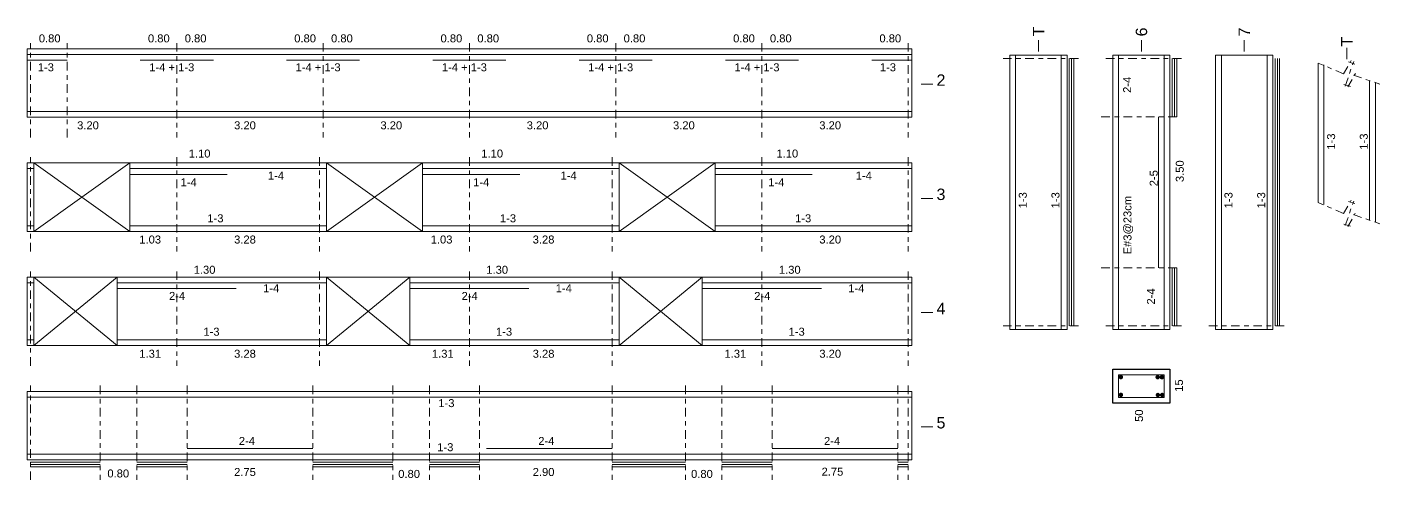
# Model space of a CAD drawing. Header units: metres. Extents: x 101 to 152, y -469 to -326.
# Drawn here: x 113.95 to 143.55, y -403.58 to -393.66 of the extents above; entities that cross this region are included whole.
import ezdxf

# ---------------------------------------------------------------- set-up
doc = ezdxf.new("R2010")
doc.units = ezdxf.units.M
doc.header["$LTSCALE"] = 5
doc.header["$MEASUREMENT"] = 0
doc.linetypes.add('CENTER2', pattern=[1.125, 0.75, -0.125, 0.125, -0.125])
for name, color, linetype, lineweight in [('A-ANNO-DIMS', 3, 'Continuous', 18), ('A-ANNO-SYMB', 3, 'Continuous', 18), ('A-ANNO-TEXT', 3, 'Continuous', 18), ('A-DETL-MBND', 3, 'Continuous', 18), ('A-DETL-MCUT', 4, 'Continuous', 25)]:
    doc.layers.add(name, color=color, linetype=linetype, lineweight=lineweight)
doc.styles.add('E-ARIAL', font='arial.ttf')

msp = doc.modelspace()

# ---------------------------------------------------------------- linework, layer by layer
at = {"layer": 'A-ANNO-DIMS', "const_width": 0.0483}
for points in [[(137.854, -401.324, -1), (137.902, -401.324, -1)], [(138.707, -401.326, 1), (138.659, -401.326, 1)], [(138.801, -401.326, 1), (138.752, -401.326, 1)], [(137.855, -401.713, 1), (137.903, -401.713, 1)], [(138.712, -401.716, -1), (138.664, -401.716, -1)], [(138.806, -401.716, -1), (138.757, -401.716, -1)]]:
    msp.add_lwpolyline(points, format="xyb", close=True, dxfattribs=at)
at = {"layer": 'A-ANNO-SYMB', "linetype": 'CENTER2', "ltscale": 0.05}
for p, q in [((114.028, -396.076), (114.028, -394.011)), ((114.828, -396.076), (114.828, -394.011)), ((117.228, -394.011), (117.228, -396.076)), ((120.428, -394.011), (120.428, -396.076)), ((123.628, -394.011), (123.628, -396.076)), ((126.828, -394.011), (126.828, -396.076)), ((130.028, -394.011), (130.028, -396.076)), ((133.228, -394.011), (133.228, -396.076)), ((136.951, -394.35), (135.201, -394.35)), ((139.201, -394.35), (137.451, -394.35)), ((142.751, -394.687), (142.195, -394.449)), ((142.751, -394.687), (142.914, -394.395)), ((142.786, -394.953), (142.971, -394.414)), ((142.857, -394.423), (142.999, -394.471)), ((142.843, -394.972), (143.007, -394.68)), ((142.964, -394.713), (143.545, -394.912)), ((142.756, -394.917), (142.898, -394.966)), ((137.451, -395.63), (139.201, -395.63)), ((114.028, -398.576), (114.028, -396.511)), ((117.228, -396.511), (117.228, -398.576)), ((120.353, -396.511), (120.353, -398.576)), ((123.628, -396.511), (123.628, -398.576)), ((126.753, -396.511), (126.753, -398.576)), ((130.028, -396.511), (130.028, -398.576)), ((133.228, -396.511), (133.228, -398.576)), ((142.75, -397.743), (142.195, -397.505)), ((142.75, -397.743), (142.914, -397.45)), ((142.786, -398.008), (142.971, -397.47)), ((142.857, -397.478), (142.999, -397.527)), ((142.756, -397.973), (142.898, -398.021)), ((142.843, -398.028), (143.006, -397.735)), ((142.964, -397.768), (143.545, -397.967)), ((114.028, -401.076), (114.028, -399.011)), ((117.228, -399.011), (117.228, -401.076)), ((120.353, -399.011), (120.353, -401.076)), ((123.628, -399.011), (123.628, -401.076)), ((126.753, -399.011), (126.753, -401.076)), ((130.028, -399.011), (130.028, -401.076)), ((133.228, -399.011), (133.228, -401.076)), ((137.451, -398.93), (139.201, -398.93)), ((136.951, -400.2), (135.201, -400.2)), ((139.201, -400.2), (137.451, -400.2)), ((141.451, -400.2), (139.701, -400.2)), ((114.028, -403.576), (114.028, -401.511)), ((115.553, -401.511), (115.553, -403.576)), ((116.353, -401.511), (116.353, -403.576)), ((117.453, -401.511), (117.453, -403.576)), ((120.203, -401.511), (120.203, -403.576)), ((121.953, -401.511), (121.953, -403.576)), ((122.753, -401.511), (122.753, -403.576)), ((123.853, -401.511), (123.853, -403.576)), ((126.753, -401.511), (126.753, -403.576)), ((126.753, -401.511), (126.753, -403.576)), ((128.353, -401.511), (128.353, -403.576)), ((129.153, -401.511), (129.153, -403.576)), ((130.253, -401.511), (130.253, -403.576)), ((133.003, -401.511), (133.003, -403.576)), ((133.228, -401.511), (133.228, -403.576))]:
    msp.add_line(p, q, dxfattribs=at)
at = {"layer": 'A-ANNO-TEXT', "color": 2}
for p, q in [((136.076, -394.2, 70.947), (136.076, -393.95, 70.947)), ((138.326, -394.2, 70.947), (138.326, -393.95, 70.947)), ((140.576, -394.2, 70.947), (140.576, -393.95, 70.947)), ((142.82, -394.365, 70.947), (142.82, -394.115, 70.947))]:
    msp.add_line(p, q, dxfattribs=at)
at = {"layer": 'A-ANNO-TEXT', "color": 2, "elevation": 70.947}
for points in [[(133.512, -394.911), (133.762, -394.911)], [(133.512, -397.411), (133.762, -397.411)], [(133.512, -399.911), (133.762, -399.911)], [(133.512, -402.411), (133.762, -402.411)]]:
    msp.add_lwpolyline(points, dxfattribs=at)
at = {"layer": 'A-DETL-MBND'}
for p, q in [((113.953, -395.636), (113.953, -394.136)), ((133.303, -394.136), (113.953, -394.136)), ((133.303, -394.136), (133.303, -395.636)), ((113.953, -394.261), (114.753, -394.261)), ((135.451, -394.28), (135.451, -400.28)), ((135.451, -394.28), (136.701, -394.28)), ((136.701, -400.28), (136.701, -394.28)), ((137.701, -394.28), (137.701, -400.28)), ((137.701, -394.28), (138.951, -394.28)), ((138.951, -400.28), (138.951, -394.28)), ((139.951, -394.28), (139.951, -400.28)), ((139.951, -394.28), (141.201, -394.28)), ((141.201, -400.28), (141.201, -394.28)), ((142.195, -394.449), (142.195, -396.546)), ((143.445, -396.546), (143.445, -394.878)), ((113.953, -395.636), (133.303, -395.636)), ((113.953, -398.136), (113.953, -396.636)), ((133.303, -396.636), (113.953, -396.636)), ((114.103, -396.636), (114.103, -398.136)), ((116.203, -396.636), (114.103, -398.136)), ((114.103, -396.636), (116.203, -398.136)), ((116.203, -396.636), (116.203, -398.136)), ((120.503, -396.636), (120.503, -398.136)), ((122.603, -396.636), (120.503, -398.136)), ((120.503, -396.636), (122.603, -398.136)), ((122.603, -396.636), (122.603, -398.136)), ((126.903, -396.636), (126.903, -398.136)), ((129.003, -396.636), (126.903, -398.136)), ((126.903, -396.636), (129.003, -398.136)), ((129.003, -396.636), (129.003, -398.136)), ((133.303, -396.636), (133.303, -398.136)), ((142.195, -396.546), (142.195, -397.505)), ((143.445, -397.933), (143.445, -396.546)), ((113.953, -398.136), (133.303, -398.136)), ((113.953, -400.636), (113.953, -399.136)), ((133.303, -399.136), (113.953, -399.136)), ((114.103, -399.136), (114.103, -400.636)), ((114.103, -399.136), (115.923, -400.636)), ((114.103, -400.636), (115.923, -399.136)), ((115.923, -399.136), (115.923, -400.636)), ((120.503, -399.136), (120.503, -400.636)), ((120.503, -399.136), (122.323, -400.636)), ((120.503, -400.636), (122.323, -399.136)), ((122.323, -399.136), (122.323, -400.636)), ((126.903, -399.136), (126.903, -400.636)), ((126.903, -399.136), (128.723, -400.636)), ((126.903, -400.636), (128.723, -399.136)), ((128.723, -399.136), (128.723, -400.636)), ((133.303, -399.136), (133.303, -400.636)), ((135.451, -400.28), (136.701, -400.28)), ((137.701, -400.28), (138.951, -400.28)), ((139.951, -400.28), (141.201, -400.28)), ((113.953, -400.636), (133.303, -400.636)), ((113.953, -403.136), (113.953, -401.636)), ((133.303, -401.636), (113.953, -401.636)), ((133.303, -401.636), (133.303, -403.136)), ((113.953, -403.136), (133.303, -403.136))]:
    msp.add_line(p, q, dxfattribs=at)
at = {"layer": 'A-DETL-MBND', "color": 5}
for p, q in [((113.953, -394.261), (133.303, -394.261)), ((113.953, -394.386), (114.828, -394.386)), ((116.428, -394.386), (118.028, -394.386)), ((119.628, -394.386), (121.228, -394.386)), ((122.828, -394.386), (124.428, -394.386)), ((126.028, -394.386), (127.628, -394.386)), ((129.228, -394.386), (130.828, -394.386)), ((132.428, -394.386), (133.303, -394.386)), ((135.576, -400.28), (135.576, -394.28)), ((136.576, -400.28), (136.576, -394.28)), ((137.826, -400.28), (137.826, -394.28)), ((138.826, -400.28), (138.826, -394.28)), ((140.076, -400.28), (140.076, -394.275)), ((141.076, -400.28), (141.076, -394.275)), ((142.32, -394.492), (142.32, -396.546)), ((143.32, -396.546), (143.32, -394.835)), ((113.953, -395.511), (133.303, -395.511)), ((138.701, -398.93), (138.701, -395.63)), ((113.953, -396.761), (114.103, -396.761)), ((116.203, -396.761), (120.503, -396.761)), ((122.603, -396.761), (126.903, -396.761)), ((129.003, -396.761), (133.303, -396.761)), ((142.32, -396.546), (142.32, -397.547)), ((143.32, -397.89), (143.32, -396.546)), ((116.203, -396.886), (118.328, -396.886)), ((122.603, -396.886), (124.728, -396.886)), ((129.003, -396.886), (131.128, -396.886)), ((113.953, -398.011), (114.103, -398.011)), ((116.203, -398.011), (120.503, -398.011)), ((122.603, -398.011), (126.903, -398.011)), ((129.003, -398.011), (133.303, -398.011)), ((113.953, -399.261), (114.103, -399.261)), ((115.923, -399.261), (120.503, -399.261)), ((115.923, -399.386), (118.528, -399.386)), ((122.323, -399.261), (126.903, -399.261)), ((122.323, -399.386), (124.928, -399.386)), ((128.723, -399.261), (133.303, -399.261)), ((128.723, -399.386), (131.328, -399.386)), ((113.953, -400.511), (114.103, -400.511)), ((115.923, -400.511), (120.503, -400.511)), ((122.323, -400.511), (126.903, -400.511)), ((128.723, -400.511), (133.303, -400.511)), ((113.953, -401.761), (133.303, -401.761)), ((113.953, -403.011), (133.303, -403.011)), ((117.453, -402.886), (120.203, -402.886)), ((124.003, -402.886), (126.753, -402.886)), ((130.253, -402.886), (133.003, -402.886))]:
    msp.add_line(p, q, dxfattribs=at)
at = {"layer": 'A-DETL-MBND', "color": 8}
for p, q in [((136.751, -400.2), (136.751, -394.35)), ((136.801, -400.2), (136.801, -394.35)), ((136.851, -400.2), (136.851, -394.35)), ((139.001, -395.63), (139.001, -394.35)), ((139.051, -395.63), (139.051, -394.35)), ((139.101, -395.63), (139.101, -394.35)), ((141.251, -400.2), (141.251, -394.35)), ((141.301, -400.2), (141.301, -394.35)), ((141.351, -400.2), (141.351, -394.35)), ((139.001, -400.2), (139.001, -398.93)), ((139.051, -400.2), (139.051, -398.93)), ((139.101, -400.2), (139.101, -398.93)), ((114.028, -403.186), (115.553, -403.186)), ((114.028, -403.236), (115.553, -403.236)), ((114.028, -403.286), (115.553, -403.286)), ((116.353, -403.186), (117.453, -403.186)), ((116.353, -403.236), (117.453, -403.236)), ((116.353, -403.286), (117.453, -403.286)), ((120.203, -403.186), (121.953, -403.186)), ((120.203, -403.236), (121.953, -403.236)), ((120.203, -403.286), (121.953, -403.286)), ((122.753, -403.186), (123.853, -403.186)), ((122.753, -403.236), (123.853, -403.236)), ((122.753, -403.286), (123.853, -403.286)), ((126.753, -403.186), (128.353, -403.186)), ((126.753, -403.236), (128.353, -403.236)), ((126.753, -403.286), (128.353, -403.286)), ((129.153, -403.186), (130.253, -403.186)), ((129.153, -403.236), (130.253, -403.236)), ((129.153, -403.286), (130.253, -403.286)), ((133.003, -403.186), (133.228, -403.186)), ((133.003, -403.236), (133.228, -403.236)), ((133.003, -403.286), (133.228, -403.286))]:
    msp.add_line(p, q, dxfattribs=at)
at = {"layer": 'A-DETL-MBND', "color": 2}
msp.add_lwpolyline([(137.826, -401.272), (138.826, -401.272), (138.826, -401.768), (137.826, -401.768)], close=True, dxfattribs=at)
at = {"layer": 'A-DETL-MCUT', "color": 2}
msp.add_lwpolyline([(137.701, -401.147), (138.951, -401.147), (138.951, -401.893), (137.701, -401.893)], close=True, dxfattribs=at)

# ---------------------------------------------------------------- texts
at = {"layer": 'A-ANNO-TEXT', "style": 'E-ARIAL'}
for s, p in [('0.80', (114.21, -393.997)), ('0.80', (116.597, -393.997)), ('0.80', (119.797, -393.997)), ('0.80', (122.997, -393.997)), ('0.80', (126.197, -393.997)), ('0.80', (129.397, -393.997)), ('0.80', (132.597, -393.997)), ('1-3', (114.187, -394.63)), ('1-4 + 1-3', (116.626, -394.63)), ('1-4 + 1-3', (119.826, -394.63)), ('1-4 + 1-3', (123.026, -394.63)), ('1-4 + 1-3', (126.226, -394.63)), ('1-4 + 1-3', (129.426, -394.63)), ('1-3', (132.606, -394.63)), ('3.20', (115.048, -395.9)), ('3.20', (118.482, -395.9)), ('3.20', (121.682, -395.9)), ('3.20', (124.882, -395.9)), ('3.20', (128.082, -395.9)), ('3.20', (131.282, -395.9)), ('1.10', (117.489, -396.518)), ('1.10', (123.889, -396.518)), ('1.10', (130.345, -396.518)), ('1-4', (119.222, -396.999)), ('1-4', (125.622, -396.999)), ('1-4', (132.079, -396.999)), ('1-4', (117.31, -397.146)), ('1-4', (123.71, -397.146)), ('1-4', (130.166, -397.146)), ('1-3', (117.896, -397.935)), ('1-3', (124.296, -397.935)), ('1-3', (130.752, -397.935)), ('1.03', (116.408, -398.4)), ('3.28', (118.482, -398.4)), ('1.03', (122.782, -398.4)), ('3.28', (125.013, -398.4)), ('3.20', (131.283, -398.4)), ('1.30', (117.598, -399.062)), ('1.30', (123.998, -399.062)), ('1.30', (130.398, -399.062)), ('2-4', (117.058, -399.635)), ('1-4', (119.116, -399.467)), ('2-4', (123.458, -399.635)), ('1-4', (125.516, -399.467)), ('2-4', (129.858, -399.635)), ('1-4', (131.916, -399.467)), ('1-3', (117.81, -400.418)), ('1-3', (124.21, -400.418)), ('1-3', (130.61, -400.418)), ('1.31', (116.408, -400.9)), ('3.28', (118.482, -400.9)), ('1.31', (122.808, -400.9)), ('3.28', (125.013, -400.9)), ('1.31', (129.208, -400.9)), ('3.20', (131.283, -400.9)), ('1-3', (122.949, -401.981)), ('2-4', (118.585, -402.81)), ('2-4', (125.135, -402.81)), ('2-4', (131.385, -402.81)), ('1-3', (122.925, -402.946)), ('2.75', (118.482, -403.489)), ('2.90', (125.013, -403.489)), ('2.75', (131.332, -403.482)), ('0.80', (115.71, -403.521)), ('0.80', (122.072, -403.531)), ('0.80', (128.477, -403.531))]:
    msp.add_text(s, height=0.175, dxfattribs=at).set_placement(p)
for s, rotation, p in [('0.80', 360, (117.402, -393.997)), ('0.80', 360, (120.602, -393.997)), ('0.80', 360, (123.802, -393.997)), ('0.80', 360, (127.002, -393.997)), ('0.80', 360, (130.202, -393.997)), ('2-4', 90, (138.103, -395.103)), ('1-3', 90, (142.564, -396.345)), ('1-3', 90, (143.279, -396.345)), ('2-5', 90, (138.684, -397.147)), ('3.50', 90, (139.254, -397.055)), ('1-3', 90, (135.82, -397.63)), ('1-3', 90, (136.535, -397.63)), ('E#3@23cm', 90, (138.11, -398.638)), ('1-3', 90, (140.32, -397.63)), ('1-3', 90, (141.035, -397.63)), ('2-4', 90, (138.625, -399.736)), ('15', 90, (139.235, -401.645)), ('50', 90, (138.362, -402.304))]:
    msp.add_text(s, height=0.175, rotation=rotation, dxfattribs=at).set_placement(p)
at = {"layer": 'A-ANNO-TEXT', "color": 2, "style": 'E-ARIAL'}
for s, p in [('T', (136.203, -393.866, -25.053)), ('6', (138.453, -393.866, -25.053)), ('7', (140.703, -393.866, -25.053)), ('T', (142.947, -394.088, -25.053))]:
    msp.add_text(s, height=0.25, rotation=90, dxfattribs=at).set_placement(p)
for s, p in [('2', (133.846, -394.948, -25.053)), ('3', (133.846, -397.448, -25.053)), ('4', (133.846, -399.948, -25.053)), ('5', (133.846, -402.448, -25.053))]:
    msp.add_text(s, height=0.25, dxfattribs=at).set_placement(p)

doc.saveas('drawing.dxf')
